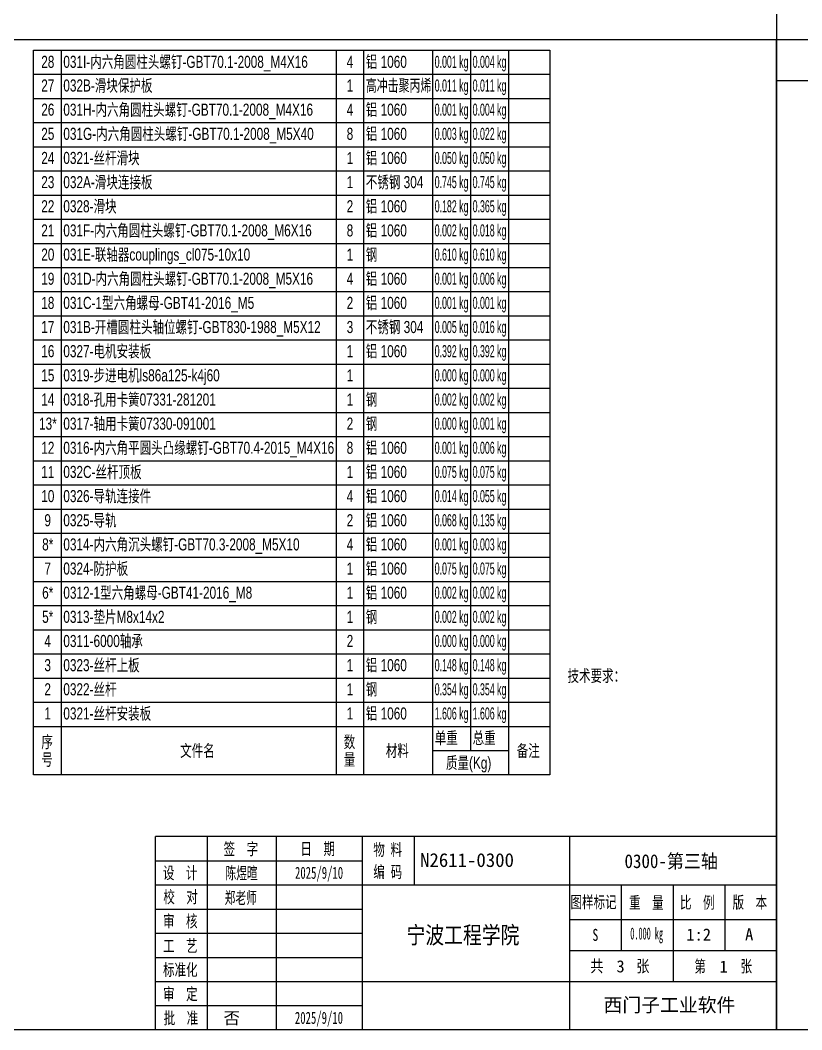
# Model space of a CAD drawing. Header units: millimetres. Extents: x 0 to 6044, y -1712 to 410.
# Drawn here: x 754.8 to 981.3, y -1712 to -1419.4 of the extents above; entities that cross this region are included whole.
import ezdxf
from ezdxf.enums import TextEntityAlignment as Align

# ---------------------------------------------------------------- set-up
doc = ezdxf.new("R2010")
doc.units = ezdxf.units.MM
doc.layers.add('Default', color=7, linetype='Continuous')
doc.layers.add('图框', color=7, linetype='Continuous')
doc.styles.add('MtXpl_', font='SimSun.ttf')
doc.styles.add('MtXpl__1', font='')
doc.styles.add('SEACAD_Arial', font='arial.ttf')
doc.styles.get('MtXpl__1').set_extended_font_data('SimSun', bold=True)

msp = doc.modelspace()

# ---------------------------------------------------------------- linework, layer by layer
msp.add_line((974, -1137.973), (974, -1424.973))
at = {"color": 7, "linetype": 'Continuous'}
for p, q in [((766.643, -1428.03), (766.643, -1435.03)), ((846.314, -1428.03), (846.314, -1435.03)), ((854.314, -1428.03), (854.314, -1435.03)), ((874.287, -1428.03), (874.287, -1435.03)), ((885.287, -1428.03), (885.287, -1435.03)), ((896.287, -1428.03), (896.287, -1435.03)), ((758.643, -1435.03), (908.323, -1435.03)), ((766.643, -1435.03), (766.643, -1442.03)), ((846.314, -1435.03), (846.314, -1442.03)), ((854.314, -1435.03), (854.314, -1442.03)), ((874.287, -1435.03), (874.287, -1442.03)), ((885.287, -1435.03), (885.287, -1442.03)), ((896.287, -1435.03), (896.287, -1442.03)), ((758.643, -1442.03), (908.323, -1442.03)), ((766.643, -1442.03), (766.643, -1449.03)), ((846.314, -1442.03), (846.314, -1449.03)), ((854.314, -1442.03), (854.314, -1449.03)), ((874.287, -1442.03), (874.287, -1449.03)), ((885.287, -1442.03), (885.287, -1449.03)), ((896.287, -1442.03), (896.287, -1449.03)), ((758.643, -1449.03), (908.323, -1449.03)), ((766.643, -1449.03), (766.643, -1456.03)), ((846.314, -1449.03), (846.314, -1456.03)), ((854.314, -1449.03), (854.314, -1456.03)), ((874.287, -1449.03), (874.287, -1456.03)), ((885.287, -1449.03), (885.287, -1456.03)), ((896.287, -1449.03), (896.287, -1456.03)), ((758.643, -1456.03), (908.323, -1456.03)), ((766.643, -1456.03), (766.643, -1463.03)), ((846.314, -1456.03), (846.314, -1463.03)), ((854.314, -1456.03), (854.314, -1463.03)), ((874.287, -1456.03), (874.287, -1463.03)), ((885.287, -1456.03), (885.287, -1463.03)), ((896.287, -1456.03), (896.287, -1463.03)), ((758.643, -1463.03), (908.323, -1463.03)), ((766.643, -1463.03), (766.643, -1470.03)), ((846.314, -1463.03), (846.314, -1470.03)), ((854.314, -1463.03), (854.314, -1470.03)), ((874.287, -1463.03), (874.287, -1470.03)), ((885.287, -1463.03), (885.287, -1470.03)), ((896.287, -1463.03), (896.287, -1470.03)), ((758.643, -1470.03), (908.323, -1470.03)), ((766.643, -1470.03), (766.643, -1477.03)), ((846.314, -1470.03), (846.314, -1477.03)), ((854.314, -1470.03), (854.314, -1477.03)), ((874.287, -1470.03), (874.287, -1477.03)), ((885.287, -1470.03), (885.287, -1477.03)), ((896.287, -1470.03), (896.287, -1477.03)), ((758.643, -1477.03), (908.323, -1477.03)), ((766.643, -1477.03), (766.643, -1484.03)), ((846.314, -1477.03), (846.314, -1484.03)), ((854.314, -1477.03), (854.314, -1484.03)), ((874.287, -1477.03), (874.287, -1484.03)), ((885.287, -1477.03), (885.287, -1484.03)), ((896.287, -1477.03), (896.287, -1484.03)), ((758.643, -1484.03), (908.323, -1484.03)), ((766.643, -1484.03), (766.643, -1491.03)), ((846.314, -1484.03), (846.314, -1491.03)), ((854.314, -1484.03), (854.314, -1491.03)), ((874.287, -1484.03), (874.287, -1491.03)), ((885.287, -1484.03), (885.287, -1491.03)), ((896.287, -1484.03), (896.287, -1491.03)), ((758.643, -1491.03), (908.323, -1491.03)), ((766.643, -1491.03), (766.643, -1498.03)), ((846.314, -1491.03), (846.314, -1498.03)), ((854.314, -1491.03), (854.314, -1498.03)), ((874.287, -1491.03), (874.287, -1498.03)), ((885.287, -1491.03), (885.287, -1498.03)), ((896.287, -1491.03), (896.287, -1498.03)), ((758.643, -1498.03), (908.323, -1498.03)), ((766.643, -1498.03), (766.643, -1505.03)), ((846.314, -1498.03), (846.314, -1505.03)), ((854.314, -1498.03), (854.314, -1505.03)), ((874.287, -1498.03), (874.287, -1505.03)), ((885.287, -1498.03), (885.287, -1505.03)), ((896.287, -1498.03), (896.287, -1505.03)), ((758.643, -1505.03), (908.323, -1505.03)), ((766.643, -1505.03), (766.643, -1512.03)), ((846.314, -1505.03), (846.314, -1512.03)), ((854.314, -1505.03), (854.314, -1512.03)), ((874.287, -1505.03), (874.287, -1512.03)), ((885.287, -1505.03), (885.287, -1512.03)), ((896.287, -1505.03), (896.287, -1512.03)), ((758.643, -1512.03), (908.323, -1512.03)), ((766.643, -1512.03), (766.643, -1519.03)), ((846.314, -1512.03), (846.314, -1519.03)), ((854.314, -1512.03), (854.314, -1519.03)), ((874.287, -1512.03), (874.287, -1519.03)), ((885.287, -1512.03), (885.287, -1519.03)), ((896.287, -1512.03), (896.287, -1519.03)), ((758.643, -1519.03), (908.323, -1519.03)), ((766.643, -1519.03), (766.643, -1526.03)), ((846.314, -1519.03), (846.314, -1526.03)), ((854.314, -1519.03), (854.314, -1526.03)), ((874.287, -1519.03), (874.287, -1526.03)), ((885.287, -1519.03), (885.287, -1526.03)), ((896.287, -1519.03), (896.287, -1526.03)), ((758.643, -1526.03), (908.323, -1526.03)), ((766.643, -1526.03), (766.643, -1533.03)), ((846.314, -1526.03), (846.314, -1533.03)), ((854.314, -1526.03), (854.314, -1533.03)), ((874.287, -1526.03), (874.287, -1533.03)), ((885.287, -1526.03), (885.287, -1533.03)), ((896.287, -1526.03), (896.287, -1533.03)), ((758.643, -1533.03), (908.323, -1533.03)), ((766.643, -1533.03), (766.643, -1540.03)), ((846.314, -1533.03), (846.314, -1540.03)), ((854.314, -1533.03), (854.314, -1540.03)), ((874.287, -1533.03), (874.287, -1540.03)), ((885.287, -1533.03), (885.287, -1540.03)), ((896.287, -1533.03), (896.287, -1540.03)), ((758.643, -1540.03), (908.323, -1540.03)), ((766.643, -1540.03), (766.643, -1547.03)), ((846.314, -1540.03), (846.314, -1547.03)), ((854.314, -1540.03), (854.314, -1547.03)), ((874.287, -1540.03), (874.287, -1547.03)), ((885.287, -1540.03), (885.287, -1547.03)), ((896.287, -1540.03), (896.287, -1547.03)), ((758.643, -1547.03), (908.323, -1547.03)), ((766.643, -1547.03), (766.643, -1554.03)), ((846.314, -1547.03), (846.314, -1554.03)), ((854.314, -1547.03), (854.314, -1554.03)), ((874.287, -1547.03), (874.287, -1554.03)), ((885.287, -1547.03), (885.287, -1554.03)), ((896.287, -1547.03), (896.287, -1554.03)), ((758.643, -1554.03), (908.323, -1554.03)), ((766.643, -1554.03), (766.643, -1561.03)), ((846.314, -1554.03), (846.314, -1561.03)), ((854.314, -1554.03), (854.314, -1561.03)), ((874.287, -1554.03), (874.287, -1561.03)), ((885.287, -1554.03), (885.287, -1561.03)), ((896.287, -1554.03), (896.287, -1561.03)), ((758.643, -1561.03), (908.323, -1561.03)), ((766.643, -1561.03), (766.643, -1568.03)), ((846.314, -1561.03), (846.314, -1568.03)), ((854.314, -1561.03), (854.314, -1568.03)), ((874.287, -1561.03), (874.287, -1568.03)), ((885.287, -1561.03), (885.287, -1568.03)), ((896.287, -1561.03), (896.287, -1568.03)), ((758.643, -1568.03), (908.323, -1568.03)), ((766.643, -1568.03), (766.643, -1575.03)), ((846.314, -1568.03), (846.314, -1575.03)), ((854.314, -1568.03), (854.314, -1575.03)), ((874.287, -1568.03), (874.287, -1575.03)), ((885.287, -1568.03), (885.287, -1575.03)), ((896.287, -1568.03), (896.287, -1575.03)), ((758.643, -1575.03), (908.323, -1575.03)), ((766.643, -1575.03), (766.643, -1582.03)), ((846.314, -1575.03), (846.314, -1582.03)), ((854.314, -1575.03), (854.314, -1582.03)), ((874.287, -1575.03), (874.287, -1582.03)), ((885.287, -1575.03), (885.287, -1582.03)), ((896.287, -1575.03), (896.287, -1582.03)), ((758.643, -1582.03), (908.323, -1582.03)), ((766.643, -1582.03), (766.643, -1589.03)), ((846.314, -1582.03), (846.314, -1589.03)), ((854.314, -1582.03), (854.314, -1589.03)), ((874.287, -1582.03), (874.287, -1589.03)), ((885.287, -1582.03), (885.287, -1589.03)), ((896.287, -1582.03), (896.287, -1589.03)), ((758.643, -1589.03), (908.323, -1589.03)), ((766.643, -1589.03), (766.643, -1596.03)), ((846.314, -1589.03), (846.314, -1596.03)), ((854.314, -1589.03), (854.314, -1596.03)), ((874.287, -1589.03), (874.287, -1596.03)), ((885.287, -1589.03), (885.287, -1596.03)), ((896.287, -1589.03), (896.287, -1596.03)), ((758.643, -1596.03), (908.323, -1596.03)), ((766.643, -1596.03), (766.643, -1603.03)), ((846.314, -1596.03), (846.314, -1603.03)), ((854.314, -1596.03), (854.314, -1603.03)), ((874.287, -1596.03), (874.287, -1603.03)), ((885.287, -1596.03), (885.287, -1603.03)), ((896.287, -1596.03), (896.287, -1603.03)), ((758.643, -1603.03), (908.323, -1603.03)), ((766.643, -1603.03), (766.643, -1610.03)), ((846.314, -1603.03), (846.314, -1610.03)), ((854.314, -1603.03), (854.314, -1610.03)), ((874.287, -1603.03), (874.287, -1610.03)), ((885.287, -1603.03), (885.287, -1610.03)), ((896.287, -1603.03), (896.287, -1610.03)), ((758.643, -1610.03), (908.323, -1610.03)), ((766.643, -1610.03), (766.643, -1617.03)), ((846.314, -1610.03), (846.314, -1617.03)), ((854.314, -1610.03), (854.314, -1617.03)), ((874.287, -1610.03), (874.287, -1617.03)), ((885.287, -1610.03), (885.287, -1617.03)), ((896.287, -1610.03), (896.287, -1617.03)), ((758.643, -1617.03), (908.323, -1617.03)), ((766.643, -1617.03), (766.643, -1624.03)), ((846.314, -1617.03), (846.314, -1624.03)), ((854.314, -1617.03), (854.314, -1624.03)), ((874.287, -1617.03), (874.287, -1624.03)), ((885.287, -1617.03), (885.287, -1624.03)), ((896.287, -1617.03), (896.287, -1624.03)), ((758.643, -1624.03), (908.323, -1624.03)), ((766.643, -1624.03), (766.643, -1631.03)), ((846.314, -1624.03), (846.314, -1631.03)), ((854.314, -1624.03), (854.314, -1631.03)), ((874.287, -1624.03), (874.287, -1631.03)), ((885.287, -1624.03), (885.287, -1631.03)), ((896.287, -1624.03), (896.287, -1631.03)), ((766.643, -1631.03), (766.643, -1638.03)), ((846.314, -1631.03), (846.314, -1638.03)), ((854.314, -1631.03), (854.314, -1638.03)), ((874.287, -1631.03), (885.287, -1631.03)), ((874.287, -1631.03), (874.287, -1638.03)), ((885.287, -1631.03), (896.287, -1631.03)), ((896.287, -1631.03), (896.287, -1638.03))]:
    msp.add_line(p, q, dxfattribs=at)
msp.add_lwpolyline([(758.643, -1638.03), (758.643, -1428.03), (908.323, -1428.03), (908.323, -1638.03), (758.643, -1638.03)], dxfattribs=at)
at = {"layer": 'Default', "color": 7, "linetype": 'Continuous'}
for p, q in [((809, -1655.973), (809, -1711.973)), ((829, -1655.973), (829, -1711.973)), ((869, -1655.973), (869, -1669.973)), ((794, -1662.973), (854, -1662.973)), ((794, -1669.973), (974, -1669.973)), ((944, -1669.97), (944, -1697.973)), ((794, -1676.973), (854, -1676.973)), ((914, -1688.97), (974, -1688.97))]:
    msp.add_line(p, q, dxfattribs=at)
at = {"layer": '图框', "color": 7, "linetype": 'Continuous'}
for p, q in [((584, -1424.973), (974, -1424.973)), ((974, -1424.973), (974, -1711.973)), ((974, -1711.973), (974, -1424.973)), ((974, -1424.973), (1364, -1424.973)), ((1036, -1436.973), (974, -1436.973)), ((974, -1655.973), (794, -1655.973)), ((794, -1711.973), (794, -1655.973)), ((854, -1711.973), (854, -1655.973)), ((914, -1655.973), (914, -1711.973)), ((794, -1711.973), (794, -1662.973)), ((914, -1669.973), (974, -1669.973)), ((929, -1669.97), (929, -1688.97)), ((959, -1669.97), (959, -1688.97)), ((914, -1679.973), (974, -1679.973)), ((794, -1683.973), (854, -1683.973)), ((794, -1690.973), (854, -1690.973)), ((794, -1697.973), (974, -1697.973)), ((794, -1704.973), (854, -1704.973)), ((974, -1711.973), (584, -1711.973)), ((1364, -1711.973), (974, -1711.973))]:
    msp.add_line(p, q, dxfattribs=at)

# ---------------------------------------------------------------- texts
at = {"color": 7, "linetype": 'Continuous', "style": 'SEACAD_Arial'}
for s, width, p in [('28', 0.7, (760.867, -1429.668)), ('031I-内六角圆柱头螺钉-GBT70.1-2008_M4X16', 0.7, (767.268, -1429.668)), ('4', 0.7, (849.401, -1429.668)), ('铝 1060', 0.7, (854.939, -1429.668)), ('0.001 kg', 0.522, (874.912, -1429.668)), ('0.004 kg', 0.522, (885.912, -1429.668)), ('27', 0.7, (760.867, -1436.533)), ('032B-滑块保护板', 0.7, (767.268, -1436.533)), ('1', 0.7, (849.401, -1436.533)), ('高冲击聚丙烯', 0.663, (854.939, -1436.533)), ('0.011 kg', 0.522, (874.912, -1436.533)), ('0.011 kg', 0.522, (885.912, -1436.533)), ('26', 0.7, (760.867, -1443.533)), ('031H-内六角圆柱头螺钉-GBT70.1-2008_M4X16', 0.7, (767.268, -1443.533)), ('4', 0.7, (849.401, -1443.533)), ('铝 1060', 0.7, (854.939, -1443.533)), ('0.001 kg', 0.522, (874.912, -1443.533)), ('0.004 kg', 0.522, (885.912, -1443.533)), ('25', 0.7, (760.867, -1450.533)), ('031G-内六角圆柱头螺钉-GBT70.1-2008_M5X40', 0.7, (767.268, -1450.533)), ('8', 0.7, (849.401, -1450.533)), ('铝 1060', 0.7, (854.939, -1450.533)), ('0.003 kg', 0.522, (874.912, -1450.533)), ('0.022 kg', 0.522, (885.912, -1450.533)), ('0321-丝杆滑块', 0.7, (767.268, -1457.533)), ('铝 1060', 0.7, (854.939, -1457.533)), ('24', 0.7, (760.867, -1457.533)), ('1', 0.7, (849.401, -1457.533)), ('0.050 kg', 0.522, (874.912, -1457.533)), ('0.050 kg', 0.522, (885.912, -1457.533)), ('23', 0.7, (760.867, -1464.533)), ('032A-滑块连接板', 0.7, (767.268, -1464.533)), ('1', 0.7, (849.401, -1464.533)), ('不锈钢 304', 0.7, (854.939, -1464.533)), ('0.745 kg', 0.522, (874.912, -1464.533)), ('0.745 kg', 0.522, (885.912, -1464.533)), ('22', 0.7, (760.867, -1471.533)), ('0328-滑块', 0.7, (767.268, -1471.533)), ('2', 0.7, (849.401, -1471.533)), ('铝 1060', 0.7, (854.939, -1471.533)), ('0.182 kg', 0.522, (874.912, -1471.533)), ('0.365 kg', 0.522, (885.912, -1471.533)), ('21', 0.7, (760.867, -1478.533)), ('031F-内六角圆柱头螺钉-GBT70.1-2008_M6X16', 0.7, (767.268, -1478.533)), ('8', 0.7, (849.401, -1478.533)), ('铝 1060', 0.7, (854.939, -1478.533)), ('0.002 kg', 0.522, (874.912, -1478.533)), ('0.018 kg', 0.522, (885.912, -1478.533)), ('20', 0.7, (760.867, -1485.533)), ('031E-联轴器couplings_cl075-10x10', 0.7, (767.268, -1485.533)), ('1', 0.7, (849.401, -1485.533)), ('钢', 0.7, (854.939, -1485.533)), ('0.610 kg', 0.522, (874.912, -1485.533)), ('0.610 kg', 0.522, (885.912, -1485.533)), ('031D-内六角圆柱头螺钉-GBT70.1-2008_M5X16', 0.7, (767.268, -1492.533)), ('铝 1060', 0.7, (854.939, -1492.533)), ('0.001 kg', 0.522, (874.912, -1492.533)), ('0.006 kg', 0.522, (885.912, -1492.533)), ('19', 0.7, (760.867, -1492.533)), ('4', 0.7, (849.401, -1492.533)), ('18', 0.7, (760.867, -1499.533)), ('031C-1型六角螺母-GBT41-2016_M5', 0.7, (767.268, -1499.533)), ('2', 0.7, (849.401, -1499.533)), ('铝 1060', 0.7, (854.939, -1499.533)), ('0.001 kg', 0.522, (874.912, -1499.533)), ('0.001 kg', 0.522, (885.912, -1499.533)), ('17', 0.7, (760.867, -1506.533)), ('031B-开槽圆柱头轴位螺钉-GBT830-1988_M5X12', 0.7, (767.268, -1506.533)), ('3', 0.7, (849.401, -1506.533)), ('不锈钢 304', 0.7, (854.939, -1506.533)), ('0.005 kg', 0.522, (874.912, -1506.533)), ('0.016 kg', 0.522, (885.912, -1506.533)), ('16', 0.7, (760.867, -1513.533)), ('0327-电机安装板', 0.7, (767.268, -1513.533)), ('1', 0.7, (849.401, -1513.533)), ('铝 1060', 0.7, (854.939, -1513.533)), ('0.392 kg', 0.522, (874.912, -1513.533)), ('0.392 kg', 0.522, (885.912, -1513.533)), ('15', 0.7, (760.867, -1520.533)), ('0319-步进电机ls86a125-k4j60', 0.7, (767.268, -1520.533)), ('1', 0.7, (849.401, -1520.533)), ('0.000 kg', 0.522, (874.912, -1520.533)), ('0.000 kg', 0.522, (885.912, -1520.533)), ('0318-孔用卡簧07331-281201', 0.7, (767.268, -1527.533)), ('钢', 0.7, (854.939, -1527.533)), ('0.002 kg', 0.522, (874.912, -1527.533)), ('0.002 kg', 0.522, (885.912, -1527.533)), ('14', 0.7, (760.867, -1527.533)), ('1', 0.7, (849.401, -1527.533)), ('13*', 0.7, (760.22, -1534.533)), ('0317-轴用卡簧07330-091001', 0.7, (767.268, -1534.533)), ('2', 0.7, (849.401, -1534.533)), ('钢', 0.7, (854.939, -1534.533)), ('0.000 kg', 0.522, (874.912, -1534.533)), ('0.001 kg', 0.522, (885.912, -1534.533)), ('12', 0.7, (760.867, -1541.533)), ('0316-内六角平圆头凸缘螺钉-GBT70.4-2015_M4X16', 0.7, (767.268, -1541.533)), ('8', 0.7, (849.401, -1541.533)), ('铝 1060', 0.7, (854.939, -1541.533)), ('0.001 kg', 0.522, (874.912, -1541.533)), ('0.006 kg', 0.522, (885.912, -1541.533)), ('11', 0.7, (760.867, -1548.533)), ('032C-丝杆顶板', 0.7, (767.268, -1548.533)), ('1', 0.7, (849.401, -1548.533)), ('铝 1060', 0.7, (854.939, -1548.533)), ('0.075 kg', 0.522, (874.912, -1548.533)), ('0.075 kg', 0.522, (885.912, -1548.533)), ('10', 0.7, (760.867, -1555.533)), ('0326-导轨连接件', 0.7, (767.268, -1555.533)), ('4', 0.7, (849.401, -1555.533)), ('铝 1060', 0.7, (854.939, -1555.533)), ('0.014 kg', 0.522, (874.912, -1555.533)), ('0.055 kg', 0.522, (885.912, -1555.533)), ('9', 0.7, (761.78, -1562.533)), ('0325-导轨', 0.7, (767.268, -1562.533)), ('2', 0.7, (849.401, -1562.533)), ('铝 1060', 0.7, (854.939, -1562.533)), ('0.068 kg', 0.522, (874.912, -1562.533)), ('0.135 kg', 0.522, (885.912, -1562.533)), ('8*', 0.7, (761.133, -1569.533)), ('0314-内六角沉头螺钉-GBT70.3-2008_M5X10', 0.7, (767.268, -1569.533)), ('4', 0.7, (849.401, -1569.533)), ('铝 1060', 0.7, (854.939, -1569.533)), ('0.001 kg', 0.522, (874.912, -1569.533)), ('0.003 kg', 0.522, (885.912, -1569.533)), ('7', 0.7, (761.78, -1576.533)), ('0324-防护板', 0.7, (767.268, -1576.533)), ('1', 0.7, (849.401, -1576.533)), ('铝 1060', 0.7, (854.939, -1576.533)), ('0.075 kg', 0.522, (874.912, -1576.533)), ('0.075 kg', 0.522, (885.912, -1576.533)), ('0312-1型六角螺母-GBT41-2016_M8', 0.7, (767.268, -1583.533)), ('铝 1060', 0.7, (854.939, -1583.533)), ('6*', 0.7, (761.133, -1583.533)), ('1', 0.7, (849.401, -1583.533)), ('0.002 kg', 0.522, (874.912, -1583.533)), ('0.002 kg', 0.522, (885.912, -1583.533)), ('5*', 0.7, (761.133, -1590.533)), ('0313-垫片M8x14x2', 0.7, (767.268, -1590.533)), ('1', 0.7, (849.401, -1590.533)), ('钢', 0.7, (854.939, -1590.533)), ('0.002 kg', 0.522, (874.912, -1590.533)), ('0.002 kg', 0.522, (885.912, -1590.533)), ('4', 0.7, (761.78, -1597.533)), ('0311-6000轴承', 0.7, (767.268, -1597.533)), ('2', 0.7, (849.401, -1597.533)), ('0.000 kg', 0.522, (874.912, -1597.533)), ('0.000 kg', 0.522, (885.912, -1597.533)), ('3', 0.7, (761.78, -1604.533)), ('0323-丝杆上板', 0.7, (767.268, -1604.533)), ('1', 0.7, (849.401, -1604.533)), ('铝 1060', 0.7, (854.939, -1604.533)), ('0.148 kg', 0.522, (874.912, -1604.533)), ('0.148 kg', 0.522, (885.912, -1604.533)), ('2', 0.7, (761.78, -1611.533)), ('0322-丝杆', 0.7, (767.268, -1611.533)), ('1', 0.7, (849.401, -1611.533)), ('钢', 0.7, (854.939, -1611.533)), ('0.354 kg', 0.522, (874.912, -1611.533)), ('0.354 kg', 0.522, (885.912, -1611.533)), ('0321-丝杆安装板', 0.7, (767.268, -1618.533)), ('铝 1060', 0.7, (854.939, -1618.533)), ('1', 0.7, (761.78, -1618.533)), ('1', 0.7, (849.401, -1618.533)), ('1.606 kg', 0.522, (874.912, -1618.533)), ('1.606 kg', 0.522, (885.912, -1618.533)), ('序', 0.7, (760.914, -1626.768)), ('数', 0.7, (848.535, -1626.768)), ('单重', 0.7, (874.912, -1625.615)), ('总重', 0.7, (885.912, -1625.615)), ('文件名', 0.7, (801.143, -1629.329)), ('材料', 0.7, (860.743, -1629.329)), ('备注', 0.7, (898.698, -1629.329)), ('号', 0.7, (760.914, -1631.89)), ('量', 0.7, (848.535, -1631.89)), ('质量(Kg)', 0.7, (878.173, -1632.829))]:
    msp.add_text(s, height=3.5, dxfattribs=dict(at, width=width)).set_placement(p, align=Align.TOP_LEFT)
at = {"layer": 'Default', "color": 7, "style": 'MtXpl_', "width": 0.7}
msp.add_text('技术要求：', height=3.5, dxfattribs=at).set_placement((913.401, -1611.092))
at = {"layer": '图框', "color": 7, "style": 'MtXpl_'}
for s, width, p in [('签  字', 0.7, (813.723, -1661.299)), ('日  期', 0.7, (835.989, -1661.246)), ('物 料', 0.7, (857.115, -1661.514)), ('设  计', 0.7, (796.128, -1668.239)), ('编 码', 0.7, (857.128, -1667.954)), ('校  对', 0.7, (796.249, -1675.209)), ('图样标记', 0.7, (914.277, -1676.693)), ('重  量', 0.7, (931.242, -1676.849)), ('比  例', 0.7, (946.014, -1676.829)), ('版  本', 0.7, (961.247, -1676.762)), ('审  核', 0.7, (796.155, -1682.234)), ('工  艺', 0.7, (796.169, -1689.395)), ('S', 0.7, (920.65, -1686.222)), ('共     张', 0.8, (920.001, -1695.239)), ('第      张', 0.7, (950.199, -1695.292)), ('标准化', 0.7, (796.166, -1696.315)), ('审  定', 0.7, (796.186, -1703.329)), ('批  准', 0.7, (796.345, -1710.319))]:
    msp.add_text(s, height=3.5, dxfattribs=dict(at, width=width)).set_placement(p)
at = {"layer": '图框', "color": 7, "style": 'MtXpl__1'}
msp.add_text('西门子工业软件', height=4, dxfattribs=at).set_placement((923.859, -1706.76))
at = {"layer": '图框', "color": 7, "linetype": 'Continuous'}
for s, insert, char_height, attachment_point in [('{\\pxsm0.9;\\f宋体|b0||i0||c0|p34;\\W1.;N2611-0300\\P}', (884.279, -1660.775), 4, 2), ('{\\pxsm0.9;\\f宋体|b0||i0||c0|p34;\\W0.9034880483;0300-第三轴\\P}', (943.46, -1661.096), 4, 2), ('{\\pxsm0.9;\\f宋体|b0||i0||c0|p34;\\W0.6507936508;陈煜暄\\P}', (818.939, -1664.797), 3.5, 2), ('{\\pxsm0.9;\\f宋体|b0||i0||c0|p34;\\W0.6507936508;2025/9/10\\P}', (841.397, -1664.708), 3.5, 2), ('\\pxsm0.9;{\\fSimSun|b0|i0|c134|p34;\\W0.65079;郑老师}', (818.682, -1671.959), 3.5, 2), ('{\\pxsm0.9;\\f宋体|b0||i0||c0|p34;\\W0.7996880969;宁波工程学院\\P}', (883.106, -1682.004), 5, 2), ('{\\pxsm0.9;\\f宋体|b0||i0||c0|p34;\\W0.4338673331;0.000 kg\\P}', (936.353, -1682.297), 3.5, 2), ('{\\pxsm0.9;\\f宋体|b0||i0||c0|p34;\\W1.;A\\P}', (966.073, -1682.554), 3.5, 2), ('{\\pxsm0.9;\\f宋体|b0||i0||c0|p34;\\W1.;1:2\\P}', (951.432, -1682.608), 3.5, 2), ('{\\pxsm0.9;\\f宋体|b0||i0||c0|p34;\\W1.;3\\P}', (929.97, -1691.824), 3.5, 3), ('{\\pxsm0.9;\\f宋体|b0||i0||c0|p34;\\W1.;1\\P}', (958.637, -1691.897), 3.5, 2), ('{\\pxsm0.9;\\f宋体|b0||i0||c0|p34;\\W1.;否\\P}', (816.086, -1706.825), 3.5, 2), ('{\\pxsm0.9;\\f宋体|b0||i0||c0|p34;\\W0.6507936508;2025/9/10\\P}', (841.361, -1706.748), 3.5, 2)]:
    msp.add_mtext(s, dxfattribs=dict(at, insert=insert, char_height=char_height, attachment_point=attachment_point))

doc.saveas('drawing.dxf')
